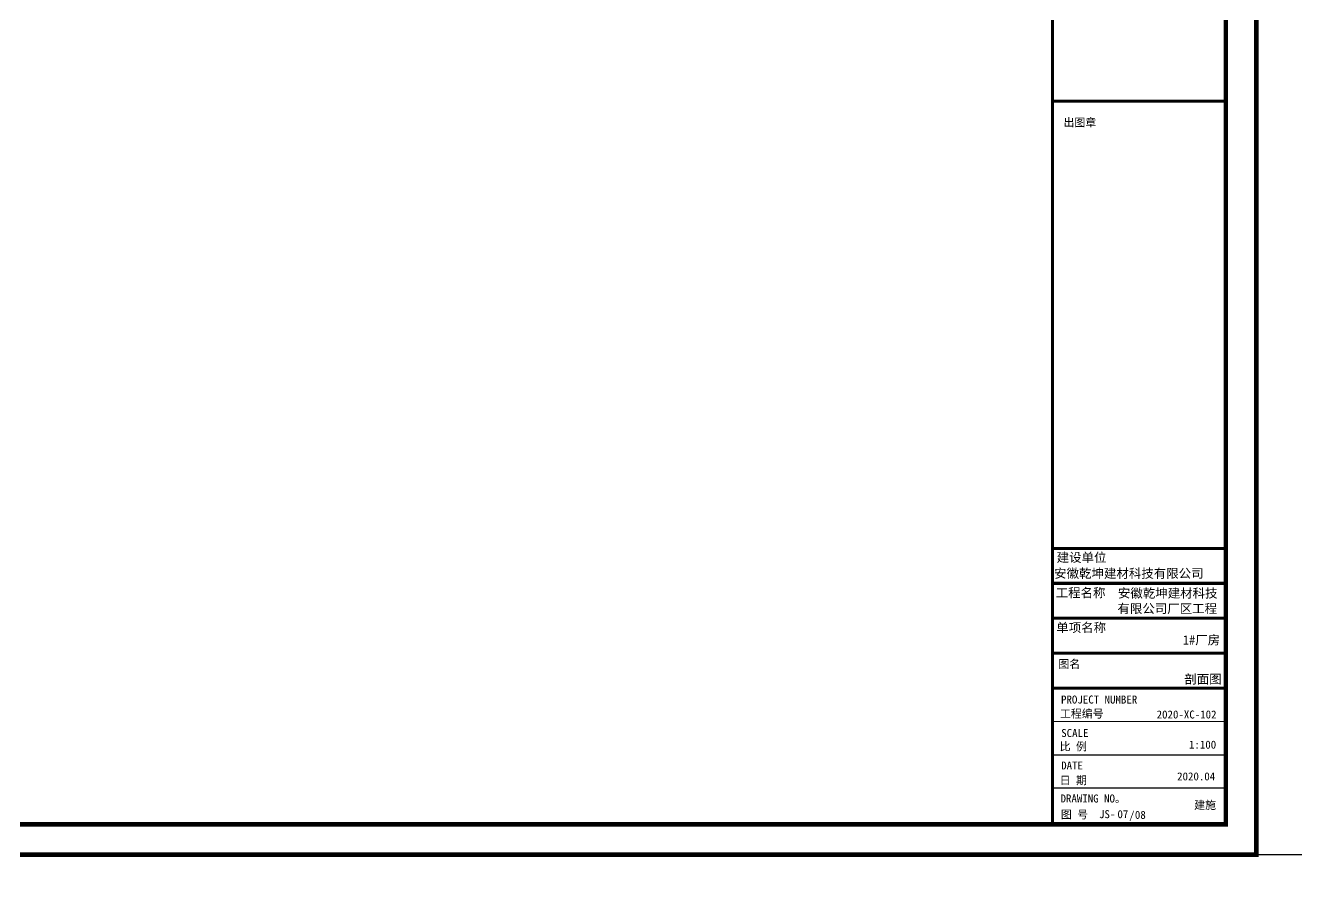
# Model space of a CAD drawing. Extents: x 4150464 to 4450492, y 75142 to 874437.
# Drawn here: x 4291934 to 4333713, y 137392 to 165412 of the extents above; entities that cross this region are included whole.
import ezdxf

# ---------------------------------------------------------------- set-up
doc = ezdxf.new("R2010")
doc.units = 0
doc.header["$LTSCALE"] = 1000
doc.header["$MEASUREMENT"] = 0
for name, color, linetype in [('PUB_TEXT', 7, 'Continuous'), ('PUB_TITLE', 4, 'Continuous'), ('图框', 7, 'Continuous')]:
    doc.layers.add(name, color=color, linetype=linetype)
doc.styles.add('宋体', font='SimSun.ttf')
doc.styles.add('黑体', font='simhei.ttf')

msp = doc.modelspace()

# ---------------------------------------------------------------- linework, layer by layer
for p, q in [((4325688, 148217), (4331287, 148217)), ((4325688, 147067), (4331289, 147067)), ((4325688, 145922), (4331309, 145922)), ((4325688, 144772), (4331309, 144772))]:
    msp.add_line(p, q)
at = {"layer": 'PUB_TEXT'}
msp.add_line((4325688, 177631), (4325688, 148217), dxfattribs=at)
at = {"layer": 'PUB_TITLE', "const_width": 150}
for points in [[(4248288, 138142), (4332388, 138142), (4332388, 197542), (4248288, 197542)], [(4250788, 139142), (4331388, 139142), (4331388, 196542), (4250788, 196542)]]:
    msp.add_lwpolyline(points, close=True, dxfattribs=at)
at = {"layer": 'PUB_TITLE'}
msp.add_lwpolyline([(4248288, 75142), (4382088, 75142), (4382088, 138142), (4248288, 138142)], close=True, dxfattribs=at)
at = {"layer": '图框', "color": 4}
msp.add_line((4325688, 196542), (4325688, 139142), dxfattribs=at)
at = {"layer": '图框', "color": 0}
for p, q in [((4325688, 148217), (4331366, 148217)), ((4325688, 143622), (4331388, 143622))]:
    msp.add_line(p, q, dxfattribs=at)
at = {"layer": '图框', "color": 4}
for points, const_width in [([(4325688, 196542), (4325688, 139142)], 98.6), ([(4325688, 148217), (4331366, 148217)], 99.6), ([(4325688, 147067), (4331368, 147067)], 99.6), ([(4325688, 145922), (4331388, 145922)], 99.6), ([(4325688, 144772), (4331388, 144772)], 99.6), ([(4325688, 143622), (4331388, 143622)], 99.6), ([(4325688, 142523), (4331388, 142523)], 40.3), ([(4325688, 141426), (4331388, 141426)], 40.3), ([(4325688, 140337), (4331388, 140337)], 40.3)]:
    msp.add_lwpolyline(points, dxfattribs=dict(at, const_width=const_width))
at = {"layer": '图框', "color": 4, "const_width": 98.6}
msp.add_lwpolyline([(4325688, 196542), (4331388, 196542), (4331388, 139142), (4325688, 139142)], close=True, dxfattribs=at)
at = {"layer": '图框', "color": 0}
for points, const_width in [([(4325688, 162924), (4331366, 162924)], 99.6), ([(4325688, 148217), (4331366, 148217)], 40.3), ([(4325688, 143622), (4331388, 143622)], 40.3)]:
    msp.add_lwpolyline(points, dxfattribs=dict(at, const_width=const_width))

# ---------------------------------------------------------------- texts
at = {"layer": 'PUB_TEXT'}
for s, height, style, p in [('安徽乾坤建材科技有限公司', 300, '宋体', (4325746, 147246)), ('安徽乾坤建材科技', 300, '宋体', (4327841, 146596)), ('有限公司厂区工程', 300, '宋体', (4327826, 146088)), ('1#厂房', 300, '宋体', (4329975, 145056)), ('剖面图', 300, '宋体', (4330023, 143770)), ('2020-XC-102', 262.94, '黑体', (4329114, 142623)), ('1:100', 262.9, '黑体', (4330177, 141632)), ('2020.04', 262.9, '黑体', (4329787, 140588)), ('JS-', 262.9, '黑体', (4327220, 139346)), ('07', 262.9, '黑体', (4327826, 139346)), ('/', 263, '黑体', (4328211, 139313)), ('08', 262.9, '黑体', (4328399, 139323)), ('建施', 262.9, '黑体', (4330349, 139647))]:
    msp.add_text(s, height=height, dxfattribs=dict(at, style=style)).set_placement(p)
at = {"layer": '图框', "color": 4, "style": '黑体'}
for s, height, p in [('出图章', 262.9, (4326053, 162091)), ('建设单位', 300, (4325829, 147771)), ('工程名称', 300, (4325796, 146609)), ('单项名称', 300, (4325816, 145463)), ('图名', 262.9, (4325885, 144281)), ('工程编号', 262.9, (4325936, 142650)), ('SCALE', 262.9, (4325978, 142014)), ('比 例', 262.9, (4325927, 141571)), ('DATE', 262.9, (4325977, 140946)), ('日 期', 262.9, (4325927, 140458)), ('DRAWING NO。', 262.94, (4325956, 139861)), ('图 号', 262.9, (4325965, 139336))]:
    msp.add_text(s, height=height, dxfattribs=at).set_placement(p)
at = {"layer": '图框', "color": 0, "style": '黑体'}
msp.add_text('PROJECT NUMBER', height=262.94, dxfattribs=at).set_placement((4325972, 143115))

doc.saveas('drawing.dxf')
